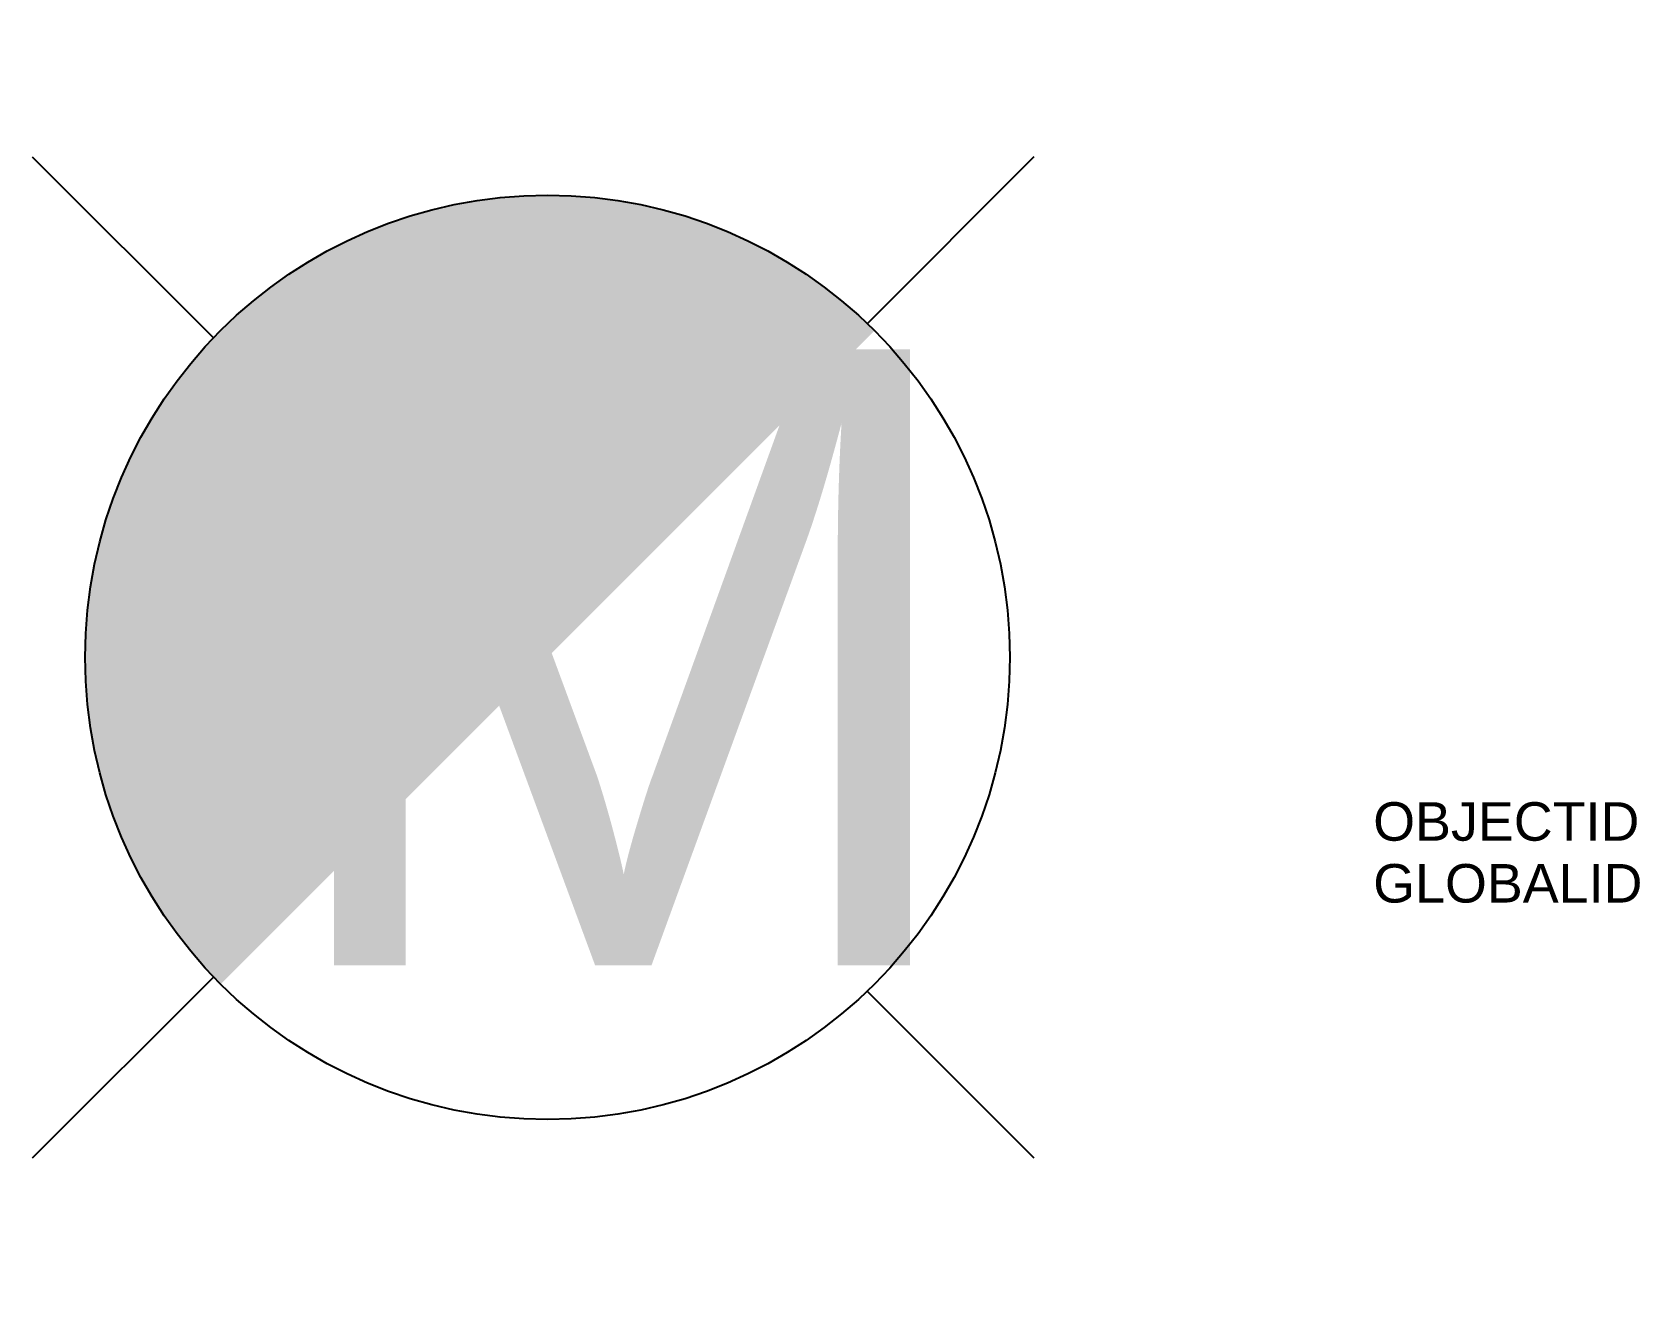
# Model space of a CAD drawing. Header units: feet. Extents: x -0.067 to 0.142, y -0.084 to 0.081.
import ezdxf

# ---------------------------------------------------------------- set-up
doc = ezdxf.new("R2010")
doc.units = ezdxf.units.FT
doc.header["$LTSCALE"] = 50
doc.header["$MEASUREMENT"] = 0
doc.linetypes.add('EESLU', pattern=[2, 1, 1])
doc.styles.get("Standard").update_dxf_attribs({"font": 'arial.ttf'})

msp = doc.modelspace()

# ---------------------------------------------------------------- hatches: boundary and pattern name
at = {"linetype": 'ByBlock'}
h = msp.add_hatch(color=0, dxfattribs=at)
h.dxf.hatch_style = 1
h.paths.add_polyline_path([(-0.04243, 0.04243), (0, 0), (0.04243, 0.04243, 0.414214)], flags=16)
h.paths.add_polyline_path([(-0.06329, -0.08368), (0.0698, -0.08368), (0.0698, 0.08117), (-0.06329, 0.08117)], flags=9)
h = msp.add_hatch(color=0, dxfattribs=at)
h.dxf.hatch_style = 1
h.paths.add_polyline_path([(-0.04243, 0.04243, 0.198912), (-0.06, 0, 0.198912), (-0.04243, -0.04243), (0, 0)], flags=16)
h.paths.add_polyline_path([(-0.06329, -0.08368), (0.0698, -0.08368), (0.0698, 0.08117), (-0.06329, 0.08117)], flags=9)

# ---------------------------------------------------------------- linework, layer by layer
at = {"color": 0, "linetype": 'ByBlock'}
for points in [[(-0.06687, 0.065), (-0.04334, 0.04148)], [(0.06313, 0.065), (0.0415, 0.0433)], [(-0.04332, -0.04149), (-0.06688, -0.06501)], [(0.04147, -0.04335), (0.06313, -0.06499)]]:
    msp.add_lwpolyline(points, dxfattribs=at)
at = {"color": 0, "linetype": 'EESLU'}
msp.add_circle((0, 0), 0.06, dxfattribs=at)

# ---------------------------------------------------------------- texts
at = {"color": 1, "linetype": 'ByBlock', "ltscale": 0.5, "insert": (-0.03687, 0.04), "char_height": 0.08, "attachment_point": 1}
msp.add_mtext_dynamic_manual_height_columns('M', width=2.8926167, gutter_width=2.5, heights=[2.64289], dxfattribs=at)
at = {"color": 0, "linetype": 'EESLU', "flags": 1}
for tag, p in [('OBJECTID', (0.10715, -0.02381)), ('GLOBALID', (0.10715, -0.03184))]:
    msp.add_attdef(tag, p, '', height=0.005, dxfattribs=at)

doc.saveas('drawing.dxf')
